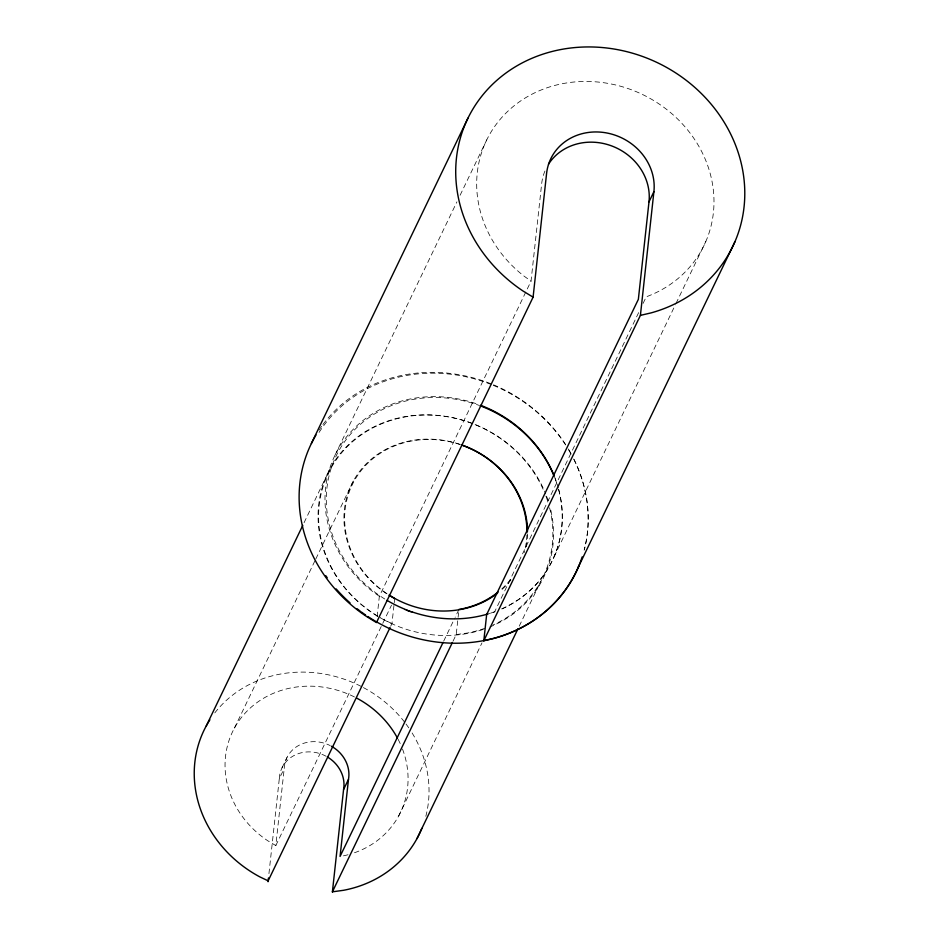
<?xml version="1.0" encoding="UTF-8"?>
<svg xmlns="http://www.w3.org/2000/svg" width="939" height="939" viewBox="0 0 939 939"><rect width="100%" height="100%" fill="white"/><g stroke="black" fill="none" stroke-linecap="round" stroke-linejoin="round"><path stroke-width="0.7" stroke-dasharray="4.7 3.52" d="M268.941 873.646L279.306 778.666L284.224 768.442A32.935 29.731 25.7 0 1 330.223 745.613M354.461 696.961A93.161 84.076 25.7 0 0 235.994 725.366A93.161 84.076 25.7 0 0 267.815 840.792L275.808 845.57L284.224 768.442M377.126 616.735L379.344 596.324L531.04 281.137L541.674 183.657A54.896 49.544 25.7 0 1 545.982 168.727M390.694 626.219L391.962 623.578L394.087 604.106M394.239 602.709L394.697 598.53M453.044 641.161L456.213 634.564L458.96 609.399L455.145 617.322M335.07 455.063L456.917 201.862M460.098 195.265L486.754 139.876M304.048 522.73L330.082 468.631M234.421 728.101L315.164 560.325M315.809 558.998L353.31 481.061M282.029 767.82L286.947 757.597M275.808 845.57L391.516 605.139M443.701 641.102L454.511 618.648M638.649 312.628L494.571 611.982L489.301 613.683M643.086 303.403L646.267 296.806A120.779 109.006 25.7 0 0 692.97 137.047A120.779 109.006 25.7 0 0 513.175 106.541A120.779 109.006 25.7 0 0 523.962 276.054L531.04 281.137M398.688 815.944L481.977 642.886M519.22 626.184L540.805 581.323M554.127 556.686L675.352 304.799M675.986 303.485L705.823 241.499M456.213 634.564L467.458 633.015A119.511 107.868 25.7 0 0 487.811 627.182M391.962 623.578L383.652 619.623A119.511 107.868 25.7 0 1 378.804 616.9M379.344 596.324L372.267 591.23A120.779 109.006 25.7 0 1 338.122 449.3A120.779 109.006 25.7 0 1 479.195 404.756M558.635 489.207A120.779 109.006 25.7 0 1 500.898 609.434M554.315 476.237A120.779 109.006 25.7 0 1 558.271 487.893M318.955 430.226A147.13 132.798 25.7 0 1 322.124 425.649M322.946 424.522A147.13 132.798 25.7 0 1 492.236 384.286M493.503 384.814A147.13 132.798 25.7 0 1 565.56 444.499M568.365 448.995A147.13 132.798 25.7 0 1 571.628 454.746M574.046 459.417A147.13 132.798 25.7 0 1 584.14 550.231M550.817 510.229A119.593 107.95 25.7 0 1 490.017 626.9M483.292 629.4A119.593 107.95 25.7 0 1 380.049 617.627M377.889 616.336A119.593 107.95 25.7 0 1 328.697 472.587A119.593 107.95 25.7 0 1 472.787 423.618M475.122 424.545A119.593 107.95 25.7 0 1 545.629 493.785M546.674 496.485A119.593 107.95 25.7 0 1 548.106 500.557M319.084 432.421A146.484 132.223 25.7 0 1 492.106 384.861M493.327 385.366A146.484 132.223 25.7 0 1 566.041 445.614M568.741 450.004A146.484 132.223 25.7 0 1 572.497 456.718M573.659 458.995A146.484 132.223 25.7 0 1 584.422 549.315M510.957 579.95A93.078 84.017 25.7 0 1 499.654 591.488M386.985 593.718A93.078 84.017 25.7 0 1 352.501 484.266A93.078 84.017 25.7 0 1 460.403 444.628M527.495 533.998A93.078 84.017 25.7 0 1 526.016 547.425M558.635 489.642A120.086 108.396 25.7 0 1 501.731 608.871M495.088 611.582A120.086 108.396 25.7 0 1 489.63 613.449M384.779 599A120.086 108.396 25.7 0 1 336.197 455.838A120.086 108.396 25.7 0 1 478.773 405.272M555.09 478.644A120.086 108.396 25.7 0 1 556.557 482.74M214.796 712.901A119.511 107.868 25.7 0 1 362.208 686.949M363.428 687.594A119.511 107.868 25.7 0 1 405.214 722.948M406.024 724.028A119.511 107.868 25.7 0 1 409.169 728.441M412.104 732.972A119.511 107.868 25.7 0 1 425.825 816.308M279.306 778.666A32.935 29.731 25.7 0 1 326.514 756.482M549.573 507.788A119.511 107.868 25.7 0 1 492.94 625.022M377.607 616.195A119.511 107.868 25.7 0 1 328.345 471.977A119.511 107.868 25.7 0 1 473.373 423.923M475.944 424.968A119.511 107.868 25.7 0 1 543.927 491.132M545.899 496.038A119.511 107.868 25.7 0 1 548.024 502.271M402.491 749.04A93.161 84.076 25.7 0 1 353.099 853.222M348.017 854.748A93.161 84.076 25.7 0 1 341.503 856.227M398.124 739.333A93.161 84.076 25.7 0 1 400.46 744.134M510.64 579.41A93.161 84.076 25.7 0 1 501.074 589.551M386.704 593.765A93.161 84.076 25.7 0 1 351.867 483.855A93.161 84.076 25.7 0 1 460.509 444.546M526.896 535.101A93.161 84.076 25.7 0 1 524.173 552.602"/><path stroke-width="1.41" d="M268.049 881.733L268.46 877.953M332.383 892.05L343.568 789.57L348.486 779.347A32.935 29.731 25.7 0 0 331.432 746.259M348.486 779.347L340.071 856.427L443.067 642.417M582.168 556.909A147.13 132.798 25.7 0 1 494.548 638.274L483.808 640.774L486.66 614.54L638.356 299.353L648.99 201.873L653.908 191.65A54.896 49.544 25.7 0 0 605.678 132.775A54.896 49.544 25.7 0 0 546.592 173.433L533.094 297.158L376.48 622.569L366.668 616.571A147.13 132.798 25.7 0 1 315.997 434.957M483.808 640.774L640.41 315.375L653.908 191.65M311.372 443.513L467.986 118.114M206.275 725.894L302.781 525.371M390.061 627.534L268.155 880.841L259.833 876.885A119.511 107.868 25.7 0 1 209.89 719.826M452.398 642.487L332.406 891.827L343.639 890.278A119.511 107.868 25.7 0 0 421.834 828.386M416.998 838.586L517.952 628.825M578.236 567.32L734.838 241.922M640.41 315.375L651.15 312.875A147.13 132.798 25.7 0 0 721.445 117.974A147.13 132.798 25.7 0 0 497.294 79.944A147.13 132.798 25.7 0 0 523.269 291.172L533.094 297.158M458.96 609.399L460.392 609.2A93.161 84.076 25.7 0 0 498.151 592.028M410.472 611.547L406.61 610.104M404.991 609.505L412.104 612.158M388.992 595.126L394.697 598.53M548.517 164.196A54.896 49.544 25.7 0 1 611.794 145.968A54.896 49.544 25.7 0 1 648.99 201.873M480.545 405.261A120.779 109.006 25.7 0 1 553.799 474.97M579.128 565.325A146.484 132.223 25.7 0 1 367.795 616.477M365.6 614.998A146.484 132.223 25.7 0 1 361.292 611.935M360.236 611.148A146.484 132.223 25.7 0 1 357.09 608.742M350.012 602.838A146.484 132.223 25.7 0 1 336.15 588.917M327.23 577.743A146.484 132.223 25.7 0 1 325.727 575.63M497.529 593.178A93.078 84.017 25.7 0 1 389.955 595.631M461.519 445.016A93.078 84.017 25.7 0 1 527.518 531.274M488.245 613.871A120.086 108.396 25.7 0 1 412.174 611.946M405.061 609.305A120.086 108.396 25.7 0 1 386.938 600.314M479.97 405.707A120.086 108.396 25.7 0 1 554.033 475.932M327.711 757.174A32.935 29.731 25.7 0 1 343.568 789.57M356.937 698.24A93.161 84.076 25.7 0 1 397.49 738.148M461.824 445.004A93.161 84.076 25.7 0 1 526.955 532.542"/></g></svg>
